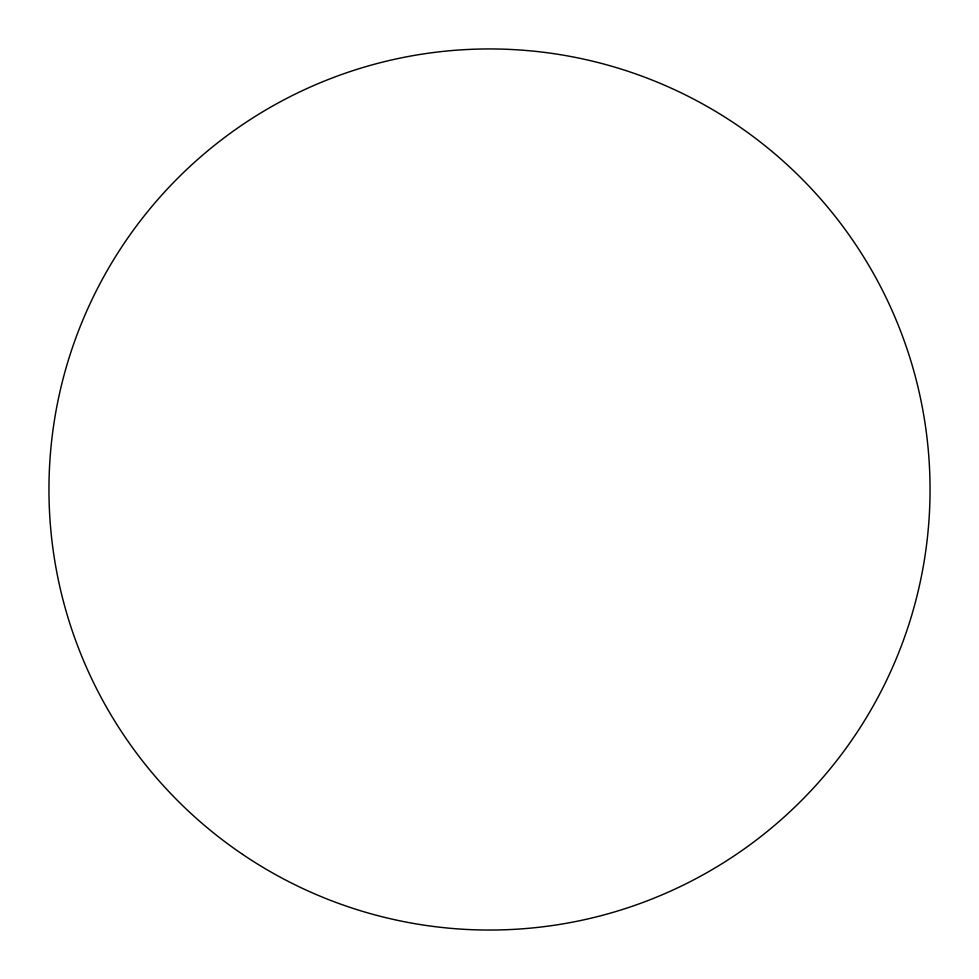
<?xml version="1.0" encoding="UTF-8"?>
<svg xmlns="http://www.w3.org/2000/svg" width="979" height="979" viewBox="0 0 979 979"><rect width="100%" height="100%" fill="white"/><g stroke="black" fill="none" stroke-linecap="round" stroke-linejoin="round"><path stroke-width="1.47" d="M242.572 854.337A440.55 440.55 0 0 0 928.924 520.926A440.55 440.55 0 0 0 297.004 93.225A440.55 440.55 0 0 0 242.572 854.337"/></g></svg>
